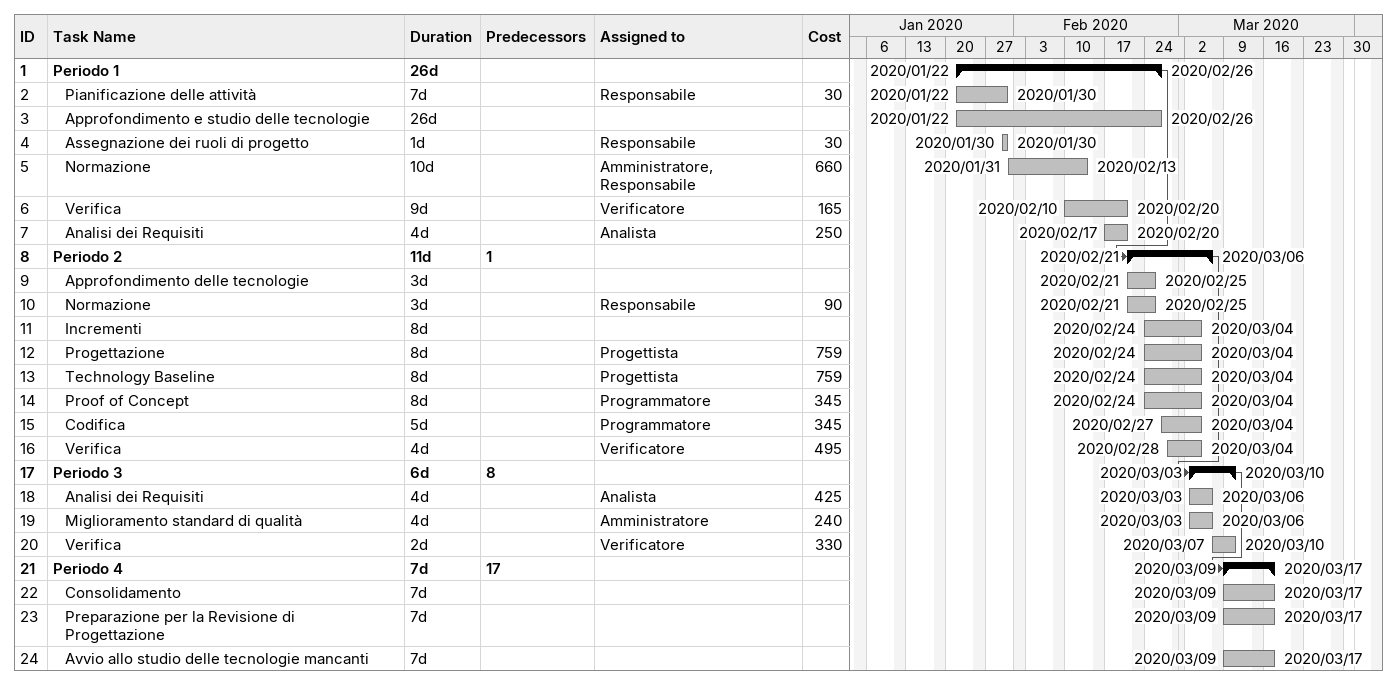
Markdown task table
| ID | Level | Task | Duration | Start | Finish | Predecessors | Resources | Cost |
|---|---|---|---|---|---|---|---|---|
| 1 | 1 | **Periodo 1** | 26d | 2020-01-22 | 2020-02-26 |  |  |  |
| 2 | 2 | Pianificazione delle attività | 7d | 2020-01-22 | 2020-01-30 |  | Responsabile | 30 |
| 3 | 2 | Approfondimento e studio delle tecnologie | 26d | 2020-01-22 | 2020-02-26 |  |  |  |
| 4 | 2 | Assegnazione dei ruoli di progetto | 1d | 2020-01-30 | 2020-01-30 |  | Responsabile | 30 |
| 5 | 2 | Normazione | 10d | 2020-01-31 | 2020-02-13 |  | Amministratore, Responsabile | 660 |
| 6 | 2 | Verifica | 9d | 2020-02-10 | 2020-02-20 |  | Verificatore | 165 |
| 7 | 2 | Analisi dei Requisiti | 4d | 2020-02-17 | 2020-02-20 |  | Analista | 250 |
| 8 | 1 | **Periodo 2** | 11d | 2020-02-21 | 2020-03-06 | 1 |  |  |
| 9 | 2 | Approfondimento delle tecnologie | 3d | 2020-02-21 | 2020-02-25 |  |  |  |
| 10 | 2 | Normazione | 3d | 2020-02-21 | 2020-02-25 |  | Responsabile | 90 |
| 11 | 2 | Incrementi | 8d | 2020-02-24 | 2020-03-04 |  |  |  |
| 12 | 2 | Progettazione | 8d | 2020-02-24 | 2020-03-04 |  | Progettista | 759 |
| 13 | 2 | Technology Baseline | 8d | 2020-02-24 | 2020-03-04 |  | Progettista | 759 |
| 14 | 2 | Proof of Concept | 8d | 2020-02-24 | 2020-03-04 |  | Programmatore | 345 |
| 15 | 2 | Codifica | 5d | 2020-02-27 | 2020-03-04 |  | Programmatore | 345 |
| 16 | 2 | Verifica | 4d | 2020-02-28 | 2020-03-04 |  | Verificatore | 495 |
| 17 | 1 | **Periodo 3** | 6d | 2020-03-03 | 2020-03-10 | 8 |  |  |
| 18 | 2 | Analisi dei Requisiti | 4d | 2020-03-03 | 2020-03-06 |  | Analista | 425 |
| 19 | 2 | Miglioramento standard di qualità | 4d | 2020-03-03 | 2020-03-06 |  | Amministratore | 240 |
| 20 | 2 | Verifica | 2d | 2020-03-07 | 2020-03-10 |  | Verificatore | 330 |
| 21 | 1 | **Periodo 4** | 7d | 2020-03-09 | 2020-03-17 | 17 |  |  |
| 22 | 2 | Consolidamento | 7d | 2020-03-09 | 2020-03-17 |  |  |  |
| 23 | 2 | Preparazione per la Revisione di Progettazione | 7d | 2020-03-09 | 2020-03-17 |  |  |  |
| 24 | 2 | Avvio allo studio delle tecnologie mancanti | 7d | 2020-03-09 | 2020-03-17 |  |  |  |
